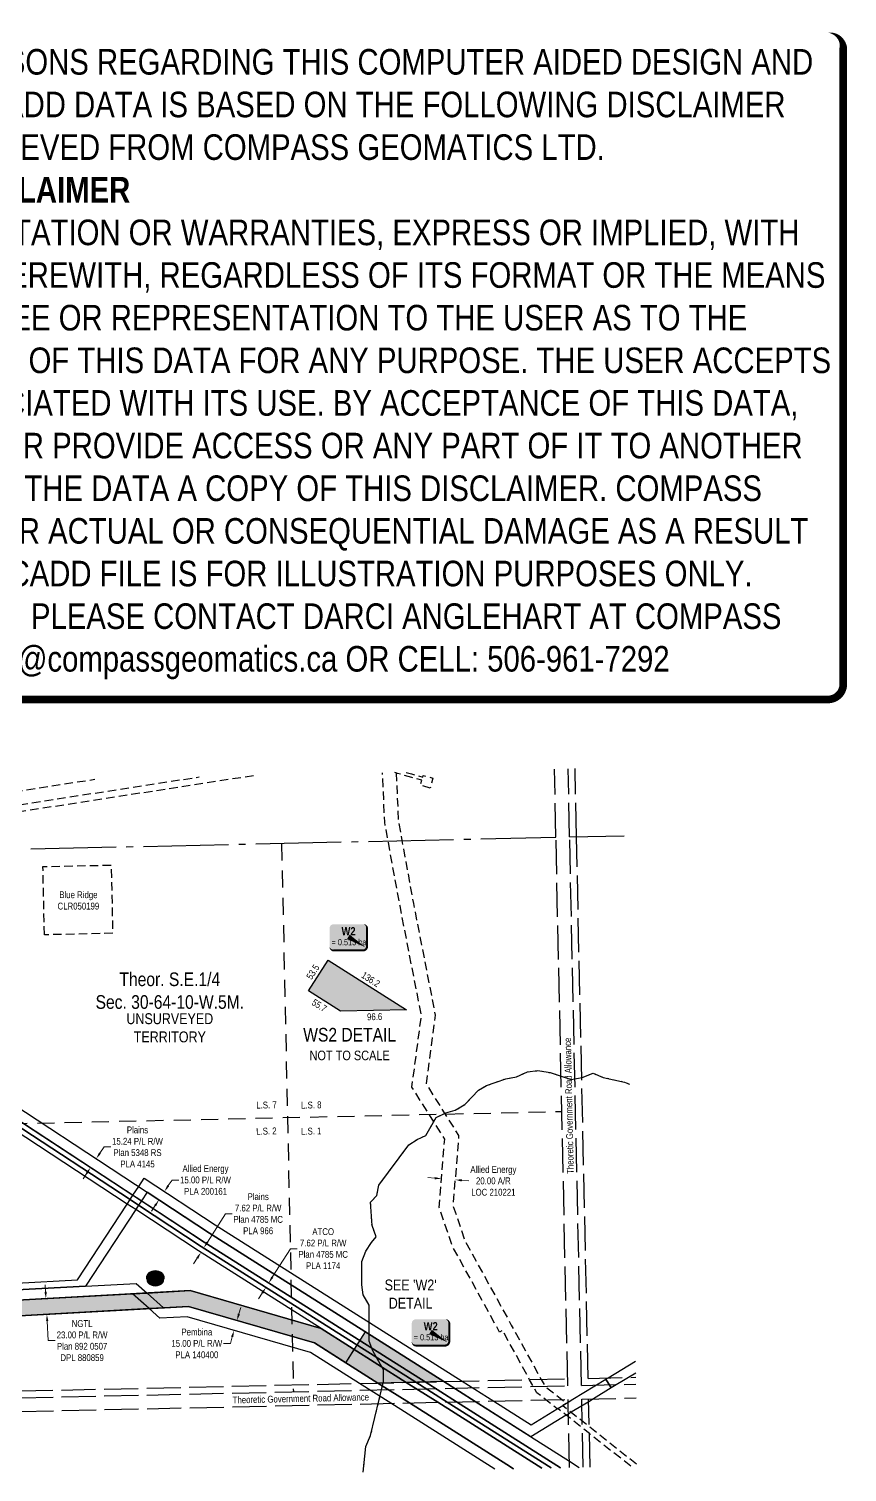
# Model space of a CAD drawing. Extents: x 595786 to 598155, y 6046687 to 6048833.
# Drawn here: x 596955 to 598155, y 6046718 to 6048833 of the extents above; entities that cross this region are included whole.
import ezdxf
from ezdxf.enums import TextEntityAlignment as Align

# ---------------------------------------------------------------- set-up
doc = ezdxf.new("R2010")
doc.units = 0
doc.header["$LTSCALE"] = 5
doc.header["$PDSIZE"] = 0.5
for name, pattern in [('foc-ACCESSROAD', [3.75, 2.5, -1.25]), ('foc-FLOWLINE', [3.75, 2.5, -1.25]), ('foc-LSD', [8, 5, -3]), ('foc-QUARTERLINE', [33, 25, -3, 2, -3]), ('foc-UNSURVEYED', [12.5, 10, -2.5]), ('foc-WHEELTRACKS', [2, 0.4, -1.6])]:
    doc.linetypes.add(name, pattern=pattern)
doc.layers.get('Defpoints').update_dxf_attribs({"color": 9})
for name, color, linetype in [('C-SYMBOL', 7, 'Continuous'), ('CG-NOTES', 7, 'Continuous'), ('DETAIL-T', 7, 'Continuous'), ('F-AR', 190, 'foc-ACCESSROAD'), ('F-EZE', 190, 'foc-FLOWLINE'), ('F-RW', 190, 'Continuous'), ('F-WS', 190, 'foc-ACCESSROAD'), ('L-QSEC', 8, 'foc-QUARTERLINE'), ('L-ROAD-T', 7, 'Continuous'), ('L-SECTION-LSD', 7, 'foc-LSD'), ('L-UNS-T', 3, 'Continuous'), ('L-USEC', 7, 'foc-UNSURVEYED'), ('P-CROSSINGS', 250, 'Continuous'), ('P-TEMP-BLOCKS', 250, 'Continuous'), ('P-TEMP-H', 41, 'Continuous'), ('P-TEMP_ACCESS ROAD', 46, 'Continuous'), ('P-TEMP_WORKSPACE', 46, 'Continuous'), ('T-WATER-P3', 160, 'foc-WHEELTRACKS')]:
    doc.layers.add(name, color=color, linetype=linetype)
doc.layers.add('DISCLAIMER', color=7, linetype='Continuous', plot=False)
for name, color, linetype, lineweight in [('F-AR-T', 190, 'Continuous', 9), ('F-RW-T', 190, 'Continuous', 9), ('F-WS-T', 190, 'Continuous', 9), ('P-TEMP-T', 46, 'Continuous', 18)]:
    doc.layers.add(name, color=color, linetype=linetype, lineweight=lineweight)
doc.styles.add('100L', font='ARIALN.TTF', dxfattribs={"height": 11})
doc.styles.add('175L', font='ARIALN.TTF', dxfattribs={"height": 20})
doc.styles.add('80', font='ARIALN.TTF', dxfattribs={"height": 10})
doc.styles.add('80CG', font='ARIALN.TTF', dxfattribs={"height": 10})
doc.styles.add('80L', font='ARIALN.TTF', dxfattribs={"height": 10})
doc.styles.add('BOLD', font='ARIALNB.TTF')
doc.styles.add('Crossing', font='ARIALN.TTF', dxfattribs={"height": 10})
doc.styles.add('foc-LtypeFont', font='ARIALN.TTF', dxfattribs={"height": 7.35})
doc.linetypes.add('foc-TOPO-flowdirection-NOLINE', pattern='A,0,[">",foc-LtypeFont,S=0.3,R=0,X=0,Y=-0.945],-20,[">",foc-LtypeFont,S=0.3,R=0,X=0,Y=-0.945],0', length=20)
doc.dimstyles.new('Compass 5 000', dxfattribs={"dimscale": 5, "dimtxt": 9, "dimasz": 2, "dimexe": 0.2, "dimexo": 0.0625, "dimgap": 0.5, "dimtad": 0, "dimtih": 1, "dimtoh": 1, "dimzin": 0, "dimdsep": 46, "dimtxsty": '80CG', "dimcen": 0.1, "dimse1": 1, "dimse2": 1, "dimclrd": 256, "dimclrt": 256, "dimaunit": 1, "dimadec": 4, "dimazin": 0, "dimtfac": 0.06, "dimtofl": 0, "dimtmove": 0, "dimatfit": 1, "dimfxl": 0.2, "dimtolj": 1, "dimtzin": 0, "dimlwd": -1, "dimarcsym": 0})

# ---------------------------------------------------------------- blocks, each defined once
blk = doc.blocks.new('UT')
at = {"layer": 'L-UNS-T', "color": 3, "insert": (0, 0), "char_height": 16, "attachment_point": 5, "style": '80L'}
blk.add_mtext_dynamic_manual_height_columns('UNSURVEYED TERRITORY', width=126.414, gutter_width=47.5, heights=[0], dxfattribs=at)
blk = doc.blocks.new('label_road_theoretic')
at = {"layer": 'L-ROAD-T', "style": '80L'}
blk.add_text('Theoretic Government Road Allowance', height=10, dxfattribs=at).set_placement((0, 0), align=Align.MIDDLE_CENTER)
blk = doc.blocks.new('*D428')
at = {"layer": 'Defpoints', "color": 0, "transparency": 16777216}
for p in [(597561.1, 6047157.6), (597580.3, 6047146.1), (597581.1, 6047156)]:
    blk.add_point(p, dxfattribs=at)
at = {"layer": 'F-AR-T', "transparency": 16777216}
for p, q in [((597550.4, 6047148.5), (597540.4, 6047149.3)), ((597590.2, 6047145.3), (597600.2, 6047144.5))]:
    blk.add_line(p, q, dxfattribs=at)
for points in [[(597550.5, 6047150.1), (597550.2, 6047146.8), (597560.3, 6047147.7)], [(597590.4, 6047146.9), (597590.1, 6047143.6), (597580.3, 6047146.1)]]:
    blk.add_solid(points, dxfattribs=at)
at = {"layer": 'F-AR-T', "transparency": 16777216, "insert": (597636.4, 6047144.5), "char_height": 10, "attachment_point": 5, "style": '80CG'}
blk.add_mtext('\\A1;Allied Energy\\P20.00 A/R\\PLOC 210221', dxfattribs=at)
blk = doc.blocks.new('*D429')
at = {"layer": 'Defpoints', "color": 0, "transparency": 16777216}
for p in [(597154.3, 6047129.1), (597193.9, 6047103.1), (597185.7, 6047090.5)]:
    blk.add_point(p, dxfattribs=at)
at = {"layer": 'F-RW-T', "transparency": 16777216}
for p, q in [((597159.8, 6047137.5), (597165.3, 6047145.8)), ((597165.3, 6047145.8), (597175.3, 6047145.8)), ((597140.6, 6047108.2), (597135.1, 6047099.9))]:
    blk.add_line(p, q, dxfattribs=at)
for points in [[(597158.4, 6047138.4), (597161.2, 6047136.5), (597154.3, 6047129.1)], [(597139.2, 6047109.1), (597142, 6047107.3), (597146.1, 6047116.6)]]:
    blk.add_solid(points, dxfattribs=at)
at = {"layer": 'F-RW-T', "transparency": 16777216, "insert": (597214.4, 6047145.8), "char_height": 10, "attachment_point": 5, "style": '80CG'}
blk.add_mtext('\\A1;Allied Energy\\P15.00 P/L R/W\\PPLA 200161', dxfattribs=at)
blk = doc.blocks.new('*D431')
at = {"layer": 'Defpoints', "color": 0, "transparency": 16777216}
for p in [(597054.2, 6047177), (597063.4, 6047171), (597055, 6047158.2)]:
    blk.add_point(p, dxfattribs=at)
at = {"layer": 'F-RW-T', "transparency": 16777216}
for p, q in [((597059.7, 6047185.3), (597065.6, 6047194.2)), ((597065.6, 6047194.2), (597075.6, 6047194.2)), ((597040.4, 6047155.9), (597034.9, 6047147.5))]:
    blk.add_line(p, q, dxfattribs=at)
for points in [[(597058.3, 6047186.2), (597061.1, 6047184.4), (597054.2, 6047177)], [(597039, 6047156.8), (597041.8, 6047154.9), (597045.9, 6047164.2)]]:
    blk.add_solid(points, dxfattribs=at)
at = {"layer": 'F-RW-T', "transparency": 16777216, "insert": (597114.7, 6047194.2), "char_height": 10, "attachment_point": 5, "style": '80CG'}
blk.add_mtext('\\A1;Plains\\P15.24 P/L R/W\\PPlan 5348 RS\\PPLA 4145', dxfattribs=at)
blk = doc.blocks.new('*D433')
at = {"layer": 'Defpoints', "color": 0, "transparency": 16777216}
for p in [(597307, 6046994.9), (597379, 6046949.3), (597375, 6046942.8)]:
    blk.add_point(p, dxfattribs=at)
at = {"layer": 'F-RW-T', "transparency": 16777216}
for p, q in [((597312.3, 6047003.3), (597338.8, 6047045.1)), ((597338.8, 6047045.1), (597348.8, 6047045.1)), ((597297.6, 6046980), (597292.2, 6046971.5))]:
    blk.add_line(p, q, dxfattribs=at)
for points in [[(597310.9, 6047004.2), (597313.8, 6047002.4), (597307, 6046994.9)], [(597296.2, 6046980.9), (597299, 6046979.1), (597302.9, 6046988.4)]]:
    blk.add_solid(points, dxfattribs=at)
at = {"layer": 'F-RW-T', "transparency": 16777216, "insert": (597386.9, 6047045.1), "char_height": 10, "attachment_point": 5, "style": '80CG'}
blk.add_mtext('\\A1;ATCO\\P7.62 P/L R/W\\PPlan 4785 MC\\PPLA 1174', dxfattribs=at)
blk = doc.blocks.new('*D436')
at = {"layer": 'Defpoints', "color": 0, "transparency": 16777216}
for p in [(597211.8, 6047046.2), (597432.3, 6046897.5), (597436.3, 6046904)]:
    blk.add_point(p, dxfattribs=at)
at = {"layer": 'F-RW-T', "transparency": 16777216}
for p, q in [((597217.1, 6047054.6), (597243.5, 6047096.3)), ((597243.5, 6047096.3), (597253.5, 6047096.3)), ((597202.3, 6047031.3), (597197, 6047022.8))]:
    blk.add_line(p, q, dxfattribs=at)
for points in [[(597215.7, 6047055.5), (597218.5, 6047053.7), (597211.8, 6047046.2)], [(597200.9, 6047032.2), (597203.8, 6047030.4), (597207.7, 6047039.7)]]:
    blk.add_solid(points, dxfattribs=at)
at = {"layer": 'F-RW-T', "transparency": 16777216, "insert": (597291.6, 6047096.3), "char_height": 10, "attachment_point": 5, "style": '80CG'}
blk.add_mtext('\\A1;Plains\\P7.62 P/L R/W\\PPlan 4785 MC\\PPLA 966', dxfattribs=at)
blk = doc.blocks.new('*D437')
at = {"layer": 'Defpoints', "color": 0, "transparency": 16777216}
for p in [(596999.5, 6046973), (596981.8, 6046949), (597000.8, 6046950)]:
    blk.add_point(p, dxfattribs=at)
at = {"layer": 'F-RW-T', "transparency": 16777216}
for p, q in [((596980, 6046981.9), (596979.4, 6046991.9)), ((596982.4, 6046939), (596983.9, 6046910.3)), ((596983.9, 6046910.3), (596993.9, 6046910.3))]:
    blk.add_line(p, q, dxfattribs=at)
for points in [[(596981.7, 6046982), (596978.3, 6046981.8), (596980.5, 6046971.9)], [(596984, 6046939.1), (596980.7, 6046938.9), (596981.8, 6046949)]]:
    blk.add_solid(points, dxfattribs=at)
at = {"layer": 'F-RW-T', "transparency": 16777216, "insert": (597033.5, 6046910.3), "char_height": 10, "attachment_point": 5, "style": '80CG'}
blk.add_mtext('\\A1;NGTL\\P23.00 P/L R/W\\PPlan 892 0507\\PDPL 880859', dxfattribs=at)
blk = doc.blocks.new('*D439')
at = {"layer": 'Defpoints', "color": 0, "transparency": 16777216}
for p in [(597262.5, 6046939.3), (597256.3, 6046925.5), (597258.3, 6046924.9)]:
    blk.add_point(p, dxfattribs=at)
at = {"layer": 'F-RW-T', "transparency": 16777216}
for p, q in [((597263.3, 6046949.5), (597266, 6046959.1)), ((597250.8, 6046906.2), (597240.8, 6046906.2)), ((597253.5, 6046915.8), (597250.8, 6046906.2))]:
    blk.add_line(p, q, dxfattribs=at)
for points in [[(597261.7, 6046949.9), (597264.9, 6046949), (597260.5, 6046939.9)], [(597251.9, 6046916.3), (597255.1, 6046915.4), (597256.3, 6046925.5)]]:
    blk.add_solid(points, dxfattribs=at)
at = {"layer": 'F-RW-T', "transparency": 16777216, "insert": (597201.7, 6046906.2), "char_height": 10, "attachment_point": 5, "style": '80CG'}
blk.add_mtext('\\A1;Pembina\\P15.00 P/L R/W\\PPLA 140400', dxfattribs=at)
blk = doc.blocks.new('*U454')
at = {"true_color": 0xff8aff}
h = blk.add_hatch(color=211, dxfattribs=at)
edge = h.paths.add_edge_path()
edge.add_line((-21.5, -20), (21.5, -20))
edge.add_arc((21.5, -14), 6, 270, 360)
edge.add_line((27.5, -14), (27.5, 12.5))
edge.add_arc((21.5, 12.5), 6, 0, 90)
edge.add_line((21.5, 18.5), (-21.5, 18.5))
edge.add_arc((-21.5, 12.5), 6, 90, 180)
edge.add_line((-27.5, 12.5), (-27.5, -14))
edge.add_arc((-21.5, -14), 6, 180, 270)
at = {"color": 250, "flags": 128}
blk.add_lwpolyline([(-21.5, -20, 3, 3, 0), (21.5, -20, 3, 3, 0.414214), (27.5, -14, 3, 3, 0), (27.5, 12.5, 3, 0, 0.414214), (21.5, 18.5, 0, 0, 0), (-21.5, 18.5, 0, 0, 0.414214), (-27.5, 12.5, 0, 0, 0), (-27.5, -14, 0, 3, 0.414214)], format="xyseb", close=True, dxfattribs=at)
at = {"flags": 128}
blk.add_lwpolyline([(25.2, -15.4, 0, 7.5, 0), (0, 0, 0, 0, 0)], format="xyseb", dxfattribs=at)
at = {"color": 250}
for tag, p, height, style in [('TEMP_AREA_W1_001', (-9.2, 2.2), 12, 'BOLD'), ('ENTER_TEXT_001', (-30.7, -12.5), 9, '80')]:
    blk.add_attdef(tag, p, '', height=height, dxfattribs=dict(at, style=style))
blk = doc.blocks.new('xing2')
h = blk.add_hatch(color=50)
h.dxf.hatch_style = 1
edge = h.paths.add_edge_path()
edge.add_ellipse((0, 0), major_axis=(-12.5, 0), ratio=0.816297, start_angle=0, end_angle=360)
h = blk.add_hatch(color=250)
h.dxf.hatch_style = 1
edge = h.paths.add_edge_path()
edge.add_ellipse((0, -2), major_axis=(-12.5, 0), ratio=0.816297, start_angle=0, end_angle=180)
edge.add_line((12.5, -2), (12.5, 0))
edge.add_ellipse((0, 0), major_axis=(-12.5, 0), ratio=0.816297, start_angle=0, end_angle=180, ccw=False)
edge.add_line((-12.5, 0), (-12.5, -2))
at = {"color": 250}
blk.add_ellipse((0, 0), major_axis=(-12.5, 0), ratio=0.816297, dxfattribs=at)
blk.add_ellipse((0, -2), major_axis=(-12.5, 0), ratio=0.816297, start_param=0, end_param=3.141593, dxfattribs=at)
at = {"color": 250, "style": 'Crossing'}
blk.add_attdef('CROSSING', text='', height=9, dxfattribs=at).set_placement((0.1, 0), align=Align.MIDDLE_CENTER)
at = {"color": 250, "style": 'Crossing', "flags": 1}
for tag, p in [('DESCRIPTION', (0.1, -25.8)), ('OWNER', (0.1, -12.5)), ('LOCATION', (0.1, -39.3)), ('DWG_REF', (0.1, -52.8))]:
    blk.add_attdef(tag, text='', height=9, dxfattribs=at).set_placement(p, align=Align.MIDDLE_CENTER)
blk = doc.blocks.new('Disclaimer_Legal')
at = {"layer": 'DISCLAIMER', "color": 254, "flags": 128}
blk.add_lwpolyline([(-3612.9, -1104.6, 37.5, 37.5, 0), (4096.1, -1104.6, 37.5, 37.5, 0.414214), (4171.1, -1029.6, 37.5, 37.5, 0), (4171.1, 2078.7, 37.5, 0, 0.414214), (4096.1, 2153.7, 0, 0, 0), (-3612.9, 2153.7, 0, 0, 0.414214), (-3687.9, 2078.7, 0, 0, 0), (-3687.9, -1029.6, 0, 37.5, 0.414214)], format="xyseb", close=True, dxfattribs=at)
at = {"layer": 'DISCLAIMER', "color": 254, "insert": (241.6, 533.9), "char_height": 125, "width": 7717.568, "attachment_point": 5, "style": '80'}
blk.add_mtext('NOTICE TO THE CORPORATION, PERSON &/OR PERSONS REGARDING THIS COMPUTER AIDED DESIGN AND DRAFTING (CADD) FILES. ACCEPTANCE OF THE CADD DATA IS BASED ON THE FOLLOWING DISCLAIMER WHICH COVERS ALL CADD DATA RECIEVED FROM COMPASS GEOMATICS LTD.\\P{\\fArial Narrow|b1|i0|c0|p34;DISCLAIMER}\\PCOMPASS GEOMATICS LTD. MAKES NO REPRESENTATION OR WARRANTIES, EXPRESS OR IMPLIED, WITH RESPECT TO THE REUSE OF THE DATA PROVIDED HEREWITH, REGARDLESS OF ITS FORMAT OR THE MEANS OF ITS TRANSMISSION. THERE IS NO GUARANTEE OR REPRESENTATION TO THE USER AS TO THE ACCURACY, CURRENCY, SUITABILITY OR RELIABILITY OF THIS DATA FOR ANY PURPOSE. THE USER ACCEPTS THE DATA "AS IS", AND ASSUMES ALL RISKS ASSOCIATED WITH ITS USE. BY ACCEPTANCE OF THIS DATA, THE USER AGREES NOT TO TRANSMIT THIS DATA OR PROVIDE ACCESS OR ANY PART OF IT TO ANOTHER PARTY UNLESS THE USER SHALL INCLUDE WITH THE DATA A COPY OF THIS DISCLAIMER. COMPASS GEOMATICS LTD. ASSUMES NO RESPONSIBILITY FOR ACTUAL OR CONSEQUENTIAL DAMAGE AS A RESULT OF ANY USER\'S RELIANCE ON THIS DATA. THIS CADD FILE IS FOR ILLUSTRATION PURPOSES ONLY.\\PIF YOU REQUIRE MORE ACCURATE INFORMATION, PLEASE CONTACT DARCI ANGLEHART AT COMPASS GEOMATICS LTD. VIA EMAIL: darci.anglehart@compassgeomatics.ca OR CELL: 506-961-7292', dxfattribs=at)

msp = doc.modelspace()

# ---------------------------------------------------------------- hatches: boundary and pattern name
at = {"layer": 'P-TEMP-H'}
h = msp.add_hatch(color=256, dxfattribs=at)
h.dxf.hatch_style = 1
h.paths.add_polyline_path([(597412.513, 6047393.34), (597365.441, 6047423.149), (597394.041, 6047468.314), (597509.067, 6047395.479)])
h = msp.add_hatch(color=256, dxfattribs=at)
h.dxf.hatch_style = 1
h.paths.add_polyline_path([(597432.453, 6046897.396), (597383.912, 6046928.134), (597191.96, 6046983.578), (596938.65, 6046969.601), (596662.709, 6046905.089), (596349.866, 6046887.843), (596351.132, 6046864.888), (596665.983, 6046882.244), (596941.925, 6046946.757), (597189.33, 6046960.408), (597374.383, 6046906.957), (597420.154, 6046877.973)])
h = msp.add_hatch(color=256, dxfattribs=at)
h.dxf.hatch_style = 1
h.paths.add_polyline_path([(597467.227, 6046848.165), (597420.154, 6046877.973), (597448.754, 6046923.138), (597563.781, 6046850.304)])

# ---------------------------------------------------------------- linework, layer by layer
at = {"layer": 'F-AR', "flags": 128}
for points in [[(597837.739, 6046726.22), (597777.099, 6046774.17), (597746.408, 6046798.439), (597743.337, 6046800.867), (597730.838, 6046810.759), (597729.946, 6046810.21), (597713.195, 6046823.438), (597700.253, 6046833.668), (597689.586, 6046853.082), (597649.842, 6046925.434), (597645.572, 6046922.846), (597576.413, 6047048.587), (597556.947, 6047105.616), (597565.034, 6047205.794), (597517.002, 6047282.117), (597530.911, 6047387.016), (597499.547, 6047547.517), (597482.122, 6047642.844), (597477.114, 6047670.248), (597473.93, 6047742.656)], [(597493.922, 6047743.1), (597493.951, 6047742.426), (597497.026, 6047672.495), (597502.363, 6047643.294), (597519.192, 6047551.232), (597550.223, 6047392.426), (597551.159, 6047387.635), (597540.678, 6047308.583), (597537.77, 6047286.651), (597572.093, 6047232.111), (597585.496, 6047210.814), (597578.12, 6047119.436), (597577.208, 6047108.145), (597594.773, 6047056.687), (597604.09, 6047039.744), (597662.676, 6046933.212), (597706.489, 6046853.459), (597711.935, 6046843.546), (597736.715, 6046823.961), (597743.527, 6046818.57), (597738.082, 6046815.217), (597746.185, 6046808.81), (597750.63, 6046805.295), (597776.876, 6046784.541), (597847.894, 6046728.385)]]:
    msp.add_lwpolyline(points, dxfattribs=at)
at = {"layer": 'F-EZE', "flags": 128}
for points in [[(597284.781, 6047738.46), (597272.322, 6047736.538), (596922.716, 6047682.51), (596697.699, 6047647.718), (596306.224, 6047683.405), (596299.006, 6047684.064), (596290.779, 6047684.814), (596287.473, 6047685.115), (596283.152, 6047684.783), (596281.875, 6047684.681), (596281.536, 6047684.717), (596256.864, 6047682.841), (596244.411, 6047681.916), (596231.941, 6047680.989), (596204.706, 6047678.967), (596197.169, 6047678.407), (596187.204, 6047677.667), (596169.201, 6047676.331), (596169.136, 6047679.274), (596168.964, 6047686.838), (596186.975, 6047688.175), (596196.946, 6047688.916), (596217.561, 6047690.446), (596223.889, 6047690.916), (596230.027, 6047691.372), (596242.702, 6047692.314), (596245.371, 6047692.512), (596267.394, 6047694.147), (596287.562, 6047695.645), (596697.368, 6047658.287), (596922.491, 6047693.054), (597205.039, 6047736.69)], [(597284.781, 6047738.46), (597272.322, 6047736.538), (596922.716, 6047682.51), (596697.699, 6047647.718), (596306.224, 6047683.405), (596299.006, 6047684.064), (596290.779, 6047684.814), (596287.473, 6047685.115), (596280.111, 6047685.788), (596247.906, 6047688.729), (596231.819, 6047690.193), (596223.889, 6047690.916), (596215.709, 6047691.662), (596196.623, 6047704.206), (596192.537, 6047706.891), (596186.484, 6047710.87), (596181.723, 6047713.999)], [(596281.881, 6047716.219), (596281.904, 6047716.217), (596287.933, 6047715.668), (596696.744, 6047678.398), (596922.061, 6047713.196), (597052.234, 6047733.3)], [(597508.703, 6047743.428), (597516.257, 6047741.276), (597532.771, 6047736.574), (597533.456, 6047738.98), (597547.89, 6047734.868), (597543.78, 6047720.435), (597529.346, 6047724.545), (597531.401, 6047731.762), (597516.875, 6047735.899), (597496.073, 6047741.823), (597491.756, 6047743.052)]]:
    msp.add_lwpolyline(points, dxfattribs=at)
at = {"layer": 'F-RW'}
for points in [[(596937.397, 6046994.573), (597026.639, 6046999.484), (597099.685, 6047110.615), (597103.872, 6047116.984), (597108.052, 6047123.343), (597116.419, 6047136.075), (597124.656, 6047148.607), (597124.656, 6047148.607), (597228.603, 6047080.284), (597590.882, 6046850.889), (597636.917, 6046821.742), (597691.707, 6046787.053), (597729.94, 6046810.239), (597730.832, 6046810.784), (597738.082, 6046815.217), (597743.534, 6046818.538), (597745.944, 6046819.991), (597753.079, 6046824.324), (597801.485, 6046853.721), (597809.261, 6046840.897), (597783.057, 6046824.988), (597776.097, 6046820.761), (597750.63, 6046805.295), (597746.316, 6046802.676), (597743.337, 6046800.867), (597691.542, 6046769.41), (597609.84, 6046821.141), (597563.804, 6046850.288), (597220.474, 6047067.684), (597128.95, 6047127.84), (597120.581, 6047115.108), (597116.401, 6047108.749), (597112.214, 6047102.38), (597038.436, 6046990.133), (596937.61, 6046984.574)], [(596937.61, 6046984.574), (597038.436, 6046990.133), (597112.855, 6046994.237), (597128.659, 6046980.085), (597152.925, 6046958.381), (597189.332, 6046960.409), (597374.383, 6046906.958), (597467.255, 6046848.146), (597513.29, 6046818.997), (597656.022, 6046728.625), (597665.836, 6046722.412)], [(596938.65, 6046969.601), (597107.486, 6046978.917), (597128.659, 6046980.085), (597191.96, 6046983.578), (597383.912, 6046928.134), (597508.774, 6046849.067), (597554.81, 6046819.919), (597707.358, 6046723.332)], [(597638.754, 6046721.812), (597486.209, 6046818.396), (597440.173, 6046847.545), (597368.18, 6046893.137), (597187.638, 6046945.296), (597147.556, 6046943.048), (597131.715, 6046957.228), (597107.486, 6046978.917), (596938.65, 6046969.601)], [(597665.836, 6046722.412), (597656.022, 6046728.625), (597513.29, 6046818.997), (597467.255, 6046848.146), (597374.383, 6046906.958), (597189.332, 6046960.409), (597152.925, 6046958.381), (597131.715, 6046957.228), (596941.923, 6046946.757)], [(597845.003, 6046862.719), (597834.485, 6046856.293), (597809.264, 6046840.894), (597801.485, 6046853.721), (597804.62, 6046855.633), (597844.63, 6046880.057)]]:
    msp.add_lwpolyline(points, dxfattribs=at)
at = {"layer": 'F-WS', "flags": 128}
msp.add_lwpolyline([(596978.321, 6047505.259), (596976.102, 6047605.285), (597076.127, 6047607.504), (597078.347, 6047507.477), (596978.321, 6047505.259)], close=True, dxfattribs=at)
at = {"layer": 'L-QSEC'}
for p, q in [((596958.333, 6047631.243), (597728.122, 6047648.316)), ((597748.228, 6047648.762), (597828.052, 6047650.533))]:
    msp.add_line(p, q, dxfattribs=at)
at = {"layer": 'L-SECTION-LSD'}
for p, q in [((597325.97, 6047639.397), (597343.197, 6046835.359)), ((596128.082, 6047210.636), (597736.773, 6047246.286))]:
    msp.add_line(p, q, dxfattribs=at)
at = {"layer": 'L-USEC'}
for p, q in [((597728.122, 6047648.316), (597725.971, 6047748.249)), ((597748.228, 6047648.749), (597746.078, 6047748.695)), ((597758.281, 6047648.965), (597756.131, 6047748.918)), ((597745.422, 6046844.27), (597728.122, 6047648.316)), ((597765.528, 6046844.716), (597748.228, 6047648.749)), ((597775.365, 6046854.992), (597758.281, 6047648.965)), ((596940.746, 6046836.5), (597745.186, 6046854.323)), ((596940.969, 6046826.447), (597745.409, 6046844.27)), ((597745.186, 6046854.323), (597745.206, 6046854.324)), ((597745.409, 6046844.27), (597745.422, 6046844.27)), ((597765.528, 6046844.716), (597845.353, 6046846.484)), ((597775.365, 6046854.992), (597845.136, 6046856.538)), ((596941.414, 6046806.341), (597745.854, 6046824.164)), ((597748.004, 6046724.232), (597745.854, 6046824.164)), ((597765.961, 6046824.609), (597845.785, 6046826.378)), ((597765.961, 6046824.597), (597765.961, 6046824.609)), ((597768.11, 6046724.678), (597765.961, 6046824.596)), ((597776.014, 6046824.813), (597776.014, 6046824.832)), ((597778.164, 6046724.9), (597776.014, 6046824.813))]:
    msp.add_line(p, q, dxfattribs=at)
at = {"layer": 'P-TEMP_ACCESS ROAD', "flags": 128}
msp.add_lwpolyline([(597432.453, 6046897.396), (597383.912, 6046928.134), (597191.96, 6046983.578), (596938.65, 6046969.601), (596662.709, 6046905.089), (596349.866, 6046887.843), (596351.132, 6046864.888), (596665.983, 6046882.244), (596941.925, 6046946.757), (597189.33, 6046960.408), (597374.383, 6046906.957), (597420.154, 6046877.973)], close=True, dxfattribs=at)
at = {"layer": 'P-TEMP_WORKSPACE', "flags": 128}
for points in [[(597412.513, 6047393.34), (597365.441, 6047423.149), (597394.041, 6047468.314), (597509.067, 6047395.479)], [(597467.227, 6046848.165), (597420.154, 6046877.973), (597448.754, 6046923.138), (597563.781, 6046850.304)]]:
    msp.add_lwpolyline(points, close=True, dxfattribs=at)
at = {"layer": 'T-WATER-P3', "flags": 128}
msp.add_lwpolyline([(597445.523, 6046717.53), (597449.499, 6046755.302), (597456.499, 6046771.301), (597475.5, 6046850.299), (597475.499, 6046867.299), (597459.499, 6046895.297), (597454.498, 6046909.296), (597454.498, 6046962.295), (597445.498, 6046977.294), (597443.497, 6046992.293), (597443.497, 6047026.292), (597449.497, 6047041.292), (597457.498, 6047054.291), (597464.498, 6047062.291), (597458.498, 6047079.29), (597456.497, 6047113.29), (597465.498, 6047123.289), (597468.498, 6047138.289), (597512.499, 6047197.288), (597524.5, 6047205.288), (597537.5, 6047211.289), (597552.501, 6047237.289), (597566.501, 6047244.288), (597580.502, 6047248.288), (597594.503, 6047256.289), (597614.503, 6047277.288), (597626.504, 6047284.289), (597654.505, 6047294.29), (597670.506, 6047297.291), (597686.506, 6047304.291), (597701.507, 6047306.29), (597719.508, 6047303.291), (597750.509, 6047293.292), (597766.51, 6047296.294), (597782.511, 6047302.293), (597797.511, 6047296.294), (597828.513, 6047289.295), (597835.887, 6047286.41)], dxfattribs=at)
at = {"layer": 'T-WATER-P3', "linetype": 'foc-TOPO-flowdirection-NOLINE', "flags": 128}
msp.add_lwpolyline([(597445.523, 6046717.53), (597449.499, 6046755.302), (597456.499, 6046771.301), (597475.5, 6046850.299), (597475.499, 6046867.299), (597459.499, 6046895.297), (597454.498, 6046909.296), (597454.498, 6046962.295), (597445.498, 6046977.294), (597443.497, 6046992.293), (597443.497, 6047026.292), (597449.497, 6047041.292), (597457.498, 6047054.291), (597464.498, 6047062.291), (597458.498, 6047079.29), (597456.497, 6047113.29), (597465.498, 6047123.289), (597468.498, 6047138.289), (597512.499, 6047197.288), (597524.5, 6047205.288), (597537.5, 6047211.289), (597552.501, 6047237.289), (597566.501, 6047244.288), (597580.502, 6047248.288), (597594.503, 6047256.289), (597614.503, 6047277.288), (597626.504, 6047284.289), (597654.505, 6047294.29), (597670.506, 6047297.291), (597686.506, 6047304.291), (597701.507, 6047306.29), (597719.508, 6047303.291), (597750.509, 6047293.292), (597766.51, 6047296.294), (597782.511, 6047302.293), (597797.511, 6047296.294), (597828.513, 6047289.295), (597835.887, 6047286.41)], dxfattribs=at)

# ---------------------------------------------------------------- block references
at = {"xscale": 0.3, "yscale": 0.3, "zscale": 0.3}
msp.add_blockref('Disclaimer_Legal', (596898.037, 6048181.668), dxfattribs=at)
at = {"layer": 'CG-NOTES', "color": 3, "xscale": 0.999559, "yscale": 0.999559, "zscale": 0.999559}
for p, rotation in [((597747.218, 6047254.607), 91.23260297100525), ((597354.084, 6046825.459), 1.267913599737562)]:
    msp.add_blockref('label_road_theoretic', p, dxfattribs=dict(at, rotation=rotation))
at = {"layer": 'L-UNS-T', "xscale": 0.999559, "yscale": 0.999559, "zscale": 0.999559}
msp.add_blockref('UT', (597162.063, 6047368.849), dxfattribs=at)
at = {"layer": 'P-CROSSINGS', "color": 3, "xscale": 0.999559, "yscale": 0.999559, "zscale": 0.999559}
msp.add_blockref('xing2', (597140.863, 6047002.797), dxfattribs=at).add_auto_attribs({'CROSSING': 'X8'})
at = {"layer": 'P-TEMP-BLOCKS', "color": 5}
ref = msp.add_blockref('*U454', (597423.767, 6047502.303), dxfattribs=dict(at, xscale=0.999559, yscale=0.999559, zscale=0.999559))
ref.add_attrib('TEMP_AREA_W1_001', 'W2', (597413.785, 6047504.546), dxfattribs={"layer": '0', "color": 250, "height": 11.9947, "style": 'BOLD'})
ref.add_attrib('ENTER_TEXT_001', '= 0.513 ha', (597399.209, 6047489.955), dxfattribs={"layer": '0', "color": 250, "height": 8.996, "style": '80'})
ref = msp.add_blockref('*U454', (597544.223, 6046923.127), dxfattribs=dict(at, xscale=0.999559, yscale=0.999559, zscale=0.999559))
ref.add_attrib('TEMP_AREA_W1_001', 'W2', (597534.241, 6046925.37), dxfattribs={"layer": '0', "color": 250, "height": 11.9947, "style": 'BOLD'})
ref.add_attrib('ENTER_TEXT_001', '= 0.513 ha', (597519.665, 6046910.779), dxfattribs={"layer": '0', "color": 250, "height": 8.996, "style": '80'})

# ---------------------------------------------------------------- texts
at = {"layer": 'C-SYMBOL', "color": 3, "insert": (597162.063, 6047450.06), "char_height": 19.99118, "width": 215.8892, "attachment_point": 2, "style": '175L'}
msp.add_mtext('Theor. S.E.1/4\\PSec. 30-64-10-W.5M.', dxfattribs=at)
at = {"layer": 'DETAIL-T', "color": 3, "attachment_point": 5, "style": '80CG'}
for s, insert, char_height, width in [('WS2 DETAIL\\P{\\H0.7x;NOT TO SCALE}', (597425.708, 6047345.012), 19.99118, 135.50175), ("SEE 'W2'\\PDETAIL", (597515.128, 6046978.575), 15.9929, 87.72839)]:
    msp.add_mtext(s, dxfattribs=dict(at, insert=insert, char_height=char_height, width=width))
at = {"layer": 'F-WS-T', "insert": (597028.07, 6047555.601), "char_height": 9.99559, "width": 60.68714, "attachment_point": 5, "style": '80CG'}
msp.add_mtext('\\A1;Blue Ridge\\PCLR050199', dxfattribs=at)
at = {"layer": 'P-TEMP-T', "style": '175L'}
for s, rotation, p in [('53.5', 57.656465, (597371.718, 6047450.811)), ('136.2', 327.658157, (597456.634, 6047439.919)), ('55.7', 327.656465, (597381.251, 6047401.678)), ('96.6', 1.269245, (597462.373, 6047385.219))]:
    msp.add_text(s, height=9.9956, rotation=rotation, dxfattribs=at).set_placement(p, align=Align.MIDDLE_CENTER)

# ---------------------------------------------------------------- dimensions: what is measured, and where the dimension line sits
at = {"layer": 'F-AR-T'}
dim = msp.add_aligned_dim(p1=(597561.144, 6047157.609), p2=(597581.071, 6047156), distance=-9.972, text='Allied Energy\\P20.00 A/R\\PLOC 210221', dimstyle='Compass 5 000', dxfattribs=at)
dim.commit()
dim.dimension.update_dxf_attribs({"geometry": '*D428', "text_midpoint": (597636.401, 6047144.451)})
at = {"layer": 'F-RW-T'}
for base, p1, p2, angle, text, picture, middle in [((597054.237, 6047176.95), (597054.988, 6047158.226), (597063.355, 6047170.957), 56.683478, 'Plains\\P15.24 P/L R/W\\PPlan 5348 RS\\PPLA 4145', '*D431', (597114.666, 6047194.208)), ((597154.323, 6047129.107), (597185.703, 6047090.539), (597193.938, 6047103.069), 56.683422, 'Allied Energy\\P15.00 P/L R/W\\PPLA 200161', '*D429', (597214.394, 6047145.82)), ((597211.776, 6047046.153), (597432.263, 6046897.517), (597436.341, 6046903.957), 57.657804, 'Plains\\P7.62 P/L R/W\\PPlan 4785 MC\\PPLA 966', '*D436', (597291.635, 6047096.275)), ((597306.993, 6046994.868), (597374.958, 6046942.825), (597379.029, 6046949.254), 57.657974, 'ATCO\\P7.62 P/L R/W\\PPlan 4785 MC\\PPLA 1174', '*D433', (597386.925, 6047045.107)), ((596981.809, 6046948.958), (596999.506, 6046972.959), (597000.772, 6046950.004), 273.157821, 'NGTL\\P23.00 P/L R/W\\PPlan 892 0507\\PDPL 880859', '*D437', (597033.484, 6046910.266))]:
    dim = msp.add_linear_dim(base=base, p1=p1, p2=p2, angle=angle, text=text, dimstyle='Compass 5 000', dxfattribs=at)
    dim.commit()
    dim.dimension.update_dxf_attribs({"geometry": picture, "text_midpoint": middle, "dimtype": 161})
dim = msp.add_aligned_dim(p1=(597262.496, 6046939.276), p2=(597258.335, 6046924.872), distance=-2.099, text='Pembina\\P15.00 P/L R/W\\PPLA 140400', dimstyle='Compass 5 000', dxfattribs=at)
dim.commit()
dim.dimension.update_dxf_attribs({"geometry": '*D439', "text_midpoint": (597201.682, 6046906.24)})

# ---------------------------------------------------------------- next in the draw order: texts
at = {"layer": 'L-SECTION-LSD', "attachment_point": 1, "rotation": 1.269504, "style": '100L', "bg_fill": 3, "box_fill_scale": 1.5, "bg_fill_color": 256, "bg_fill_transparency": 0}
for s, width, insert, char_height in [('\\pi2.3187;L.S. 7', 30.88047, (597286.44, 6047260.399), 9.99559), ('L.S. 8', 30.40114, (597354.37, 6047260.399), 9.9956), ('\\pi2.153;L.S. 2', 30.65342, (597286.44, 6047222.132), 9.99559), ('L.S. 1', 29.99119, (597354.37, 6047222.132), 9.9956)]:
    msp.add_mtext_dynamic_manual_height_columns(s, width=width, gutter_width=55, heights=[0], dxfattribs=dict(at, insert=insert, char_height=char_height))

# ---------------------------------------------------------------- next in the draw order: linework, layer by layer
at = {"layer": 'F-RW'}
for points in [[(597721.128, 6046723.637), (597568.581, 6046820.224), (597522.546, 6046849.372), (597208.102, 6047048.479), (597116.401, 6047108.749), (597103.872, 6047116.984), (596932.379, 6047229.708), (596342.31, 6047617.566), (596293.823, 6047649.436), (596286.981, 6047653.934), (596280.953, 6047657.896), (596274.193, 6047662.339), (596249.383, 6047678.648), (596249.034, 6047678.877), (596244.411, 6047681.916), (596240.992, 6047684.163), (596231.819, 6047690.193), (596231.262, 6047690.559), (596230.913, 6047690.789), (596230.027, 6047691.372), (596196.428, 6047713.457), (596195.151, 6047714.297)], [(596195.151, 6047714.297), (596196.428, 6047713.457), (596230.027, 6047691.372), (596230.913, 6047690.789), (596231.262, 6047690.559), (596231.819, 6047690.193), (596240.992, 6047684.163), (596244.411, 6047681.916), (596249.034, 6047678.877), (596249.383, 6047678.648), (596274.193, 6047662.339), (596280.953, 6047657.896), (596286.981, 6047653.934), (596293.823, 6047649.436), (596342.31, 6047617.566), (596932.379, 6047229.708), (597103.872, 6047116.984), (597116.401, 6047108.749), (597208.102, 6047048.479), (597522.546, 6046849.372), (597568.581, 6046820.224), (597721.128, 6046723.637)], [(596208.557, 6047714.594), (596241.742, 6047692.781), (596242.079, 6047692.741), (596242.702, 6047692.314), (596247.906, 6047688.729), (596251.816, 6047686.159), (596256.864, 6047682.841), (596259.862, 6047680.87), (596260.211, 6047680.64), (596269.946, 6047674.241), (596277.073, 6047669.556), (596283.635, 6047665.243), (596289.862, 6047661.151), (596296.505, 6047656.784), (596355.72, 6047617.863), (596932.182, 6047238.946), (597108.052, 6047123.344), (597120.581, 6047115.109), (597212.227, 6047054.874), (597536.289, 6046849.677), (597582.323, 6046820.529), (597734.874, 6046723.941)], [(597734.874, 6046723.941), (597582.323, 6046820.529), (597536.289, 6046849.677), (597212.227, 6047054.874), (596932.182, 6047238.946), (596355.72, 6047617.862), (596296.505, 6047656.784), (596289.862, 6047661.151), (596283.635, 6047665.243), (596277.073, 6047669.556), (596269.946, 6047674.241), (596260.211, 6047680.64), (596259.862, 6047680.87), (596256.864, 6047682.841), (596251.816, 6047686.159), (596247.906, 6047688.729), (596245.371, 6047692.512), (596244.871, 6047693.258), (596230.25, 6047715.075)], [(596248.321, 6047715.475), (596258.851, 6047699.762), (596263.41, 6047696.766), (596263.757, 6047696.538), (596267.394, 6047694.147), (596273.472, 6047690.152), (596280.111, 6047685.788), (596281.536, 6047684.717), (596281.875, 6047684.681), (596282.852, 6047684.035), (596289.008, 6047679.96), (596293.485, 6047676.997), (596295.624, 6047675.591), (596301.872, 6047671.485), (596382.556, 6047618.457), (596931.787, 6047257.435), (597220.474, 6047067.684), (597563.806, 6046850.288), (597609.84, 6046821.14), (597747.799, 6046733.79), (597762.39, 6046724.551)], [(597707.358, 6046723.332), (597554.81, 6046819.918), (597508.775, 6046849.066), (597383.912, 6046928.134), (597203.968, 6047042.073), (597112.214, 6047102.38), (597099.685, 6047110.615), (596932.577, 6047220.459)]]:
    msp.add_lwpolyline(points, dxfattribs=at)

doc.saveas('drawing.dxf')
